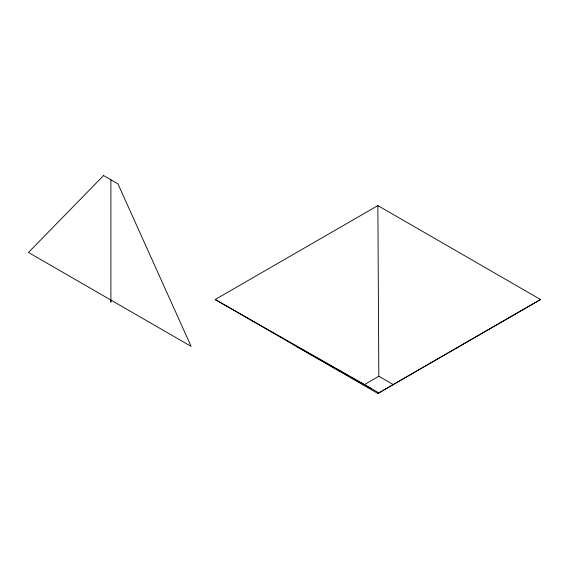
<?xml version="1.0" encoding="UTF-8"?>
<svg xmlns="http://www.w3.org/2000/svg" width="569" height="569" viewBox="0 0 569 569"><rect width="100%" height="100%" fill="white"/><g stroke="black" fill="none" stroke-linecap="round" stroke-linejoin="round"><path stroke-width="0.85" d="M377.866 393.449L540.55 299.529L377.866 205.601L215.174 299.529L377.866 393.449L540.55 299.529M215.174 299.529L364.473 384.544L378.826 376.258L393.179 384.544M296.52 346.485L371.443 388.805M364.473 384.544L378.826 392.838M110.756 299.977L110.898 302.231L110.898 179.776M377.866 205.601L378.826 376.258M103.579 175.551L28.45 252.458L191.134 346.386L117.932 183.837L103.579 175.551"/></g></svg>
